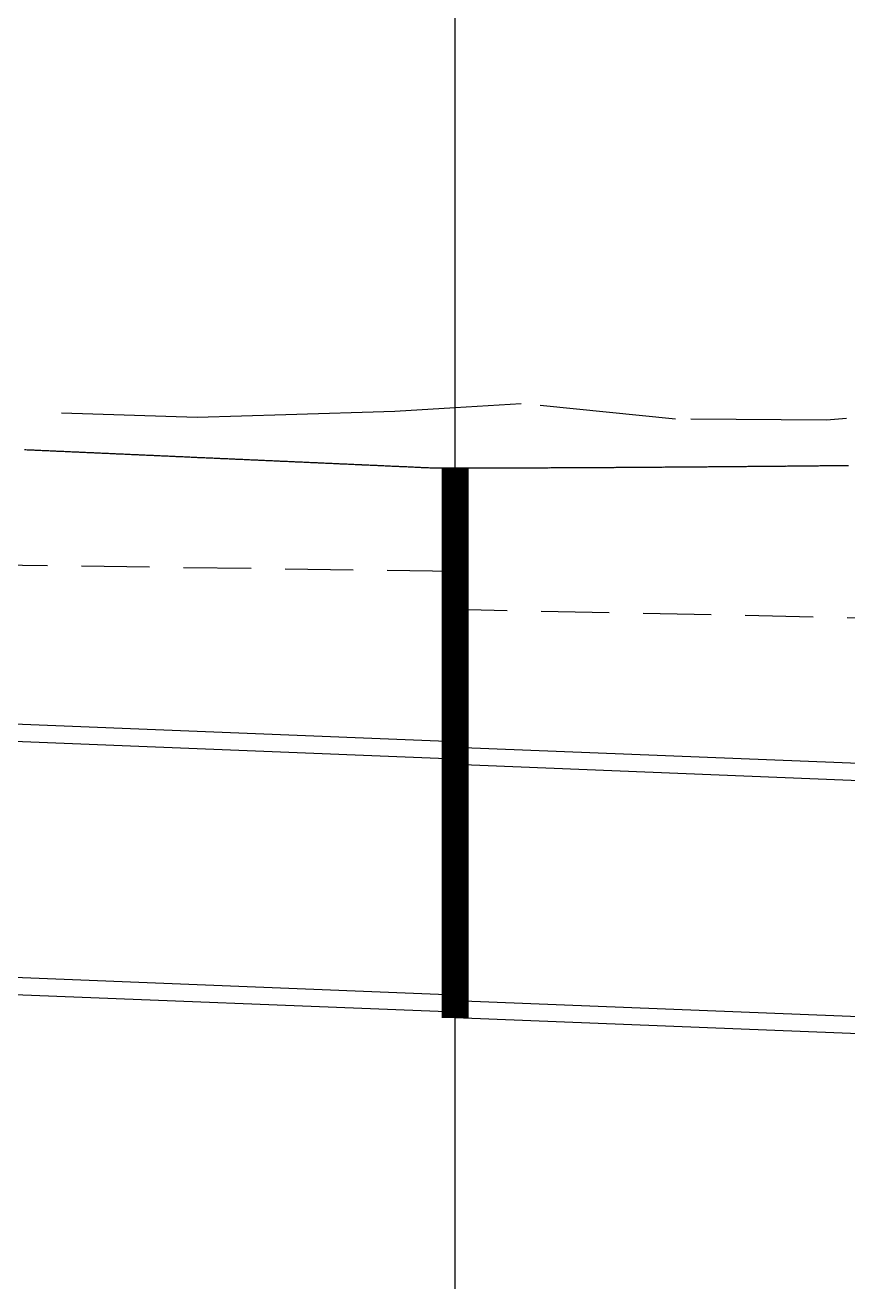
# Model space of a CAD drawing. Header units: metres. Extents: x 27 to 1668, y 87 to 577.
# Drawn here: x 516.38 to 546.64, y 323.75 to 370 of the extents above; entities that cross this region are included whole.
import ezdxf

# ---------------------------------------------------------------- set-up
doc = ezdxf.new("R2010")
doc.units = ezdxf.units.M
doc.linetypes.add('DASHED', pattern=[7.5, 5, -2.5])
doc.linetypes.add('HIDDEN', pattern=[3.75, 2.5, -1.25])
for name, color, linetype in [('c_Profile_design', 2, 'Continuous'), ('c_profile_existing', 251, 'DASHED'), ('c_swd_hgl', 150, 'HIDDEN'), ('C_SWD_PIPE_CL', 5, 'Continuous'), ('c_swd_pit', 5, 'Continuous'), ('C_TEXT_TABLE', 1, 'Continuous'), ('XREF', 7, 'Continuous')]:
    doc.layers.add(name, color=color, linetype=linetype)

# ---------------------------------------------------------------- blocks, each defined once
blk = doc.blocks.new('XD_SWD LS')
at = {"layer": 'c_Profile_design'}
for p, q in [((516.402, 354.366), (516.357, 354.368)), ((516.406, 354.366), (516.402, 354.366)), ((516.452, 354.364), (516.406, 354.366)), ((516.456, 354.364), (516.452, 354.364)), ((516.502, 354.362), (516.456, 354.364)), ((516.506, 354.361), (516.502, 354.362)), ((516.551, 354.359), (516.506, 354.361)), ((516.556, 354.359), (516.551, 354.359)), ((516.601, 354.357), (516.556, 354.359)), ((516.606, 354.357), (516.601, 354.357)), ((516.651, 354.355), (516.606, 354.357)), ((516.656, 354.355), (516.651, 354.355)), ((516.701, 354.353), (516.656, 354.355)), ((516.706, 354.353), (516.701, 354.353)), ((516.751, 354.35), (516.706, 354.353)), ((516.755, 354.35), (516.751, 354.35)), ((516.801, 354.348), (516.755, 354.35)), ((516.805, 354.348), (516.801, 354.348)), ((516.851, 354.346), (516.805, 354.348)), ((516.855, 354.346), (516.851, 354.346)), ((516.901, 354.344), (516.855, 354.346)), ((516.905, 354.344), (516.901, 354.344)), ((516.95, 354.341), (516.905, 354.344)), ((516.955, 354.341), (516.95, 354.341)), ((517, 354.339), (516.955, 354.341)), ((517.005, 354.339), (517, 354.339)), ((517.05, 354.337), (517.005, 354.339)), ((517.055, 354.337), (517.05, 354.337)), ((517.1, 354.335), (517.055, 354.337)), ((517.105, 354.335), (517.1, 354.335)), ((517.15, 354.332), (517.105, 354.335)), ((517.154, 354.332), (517.15, 354.332)), ((517.2, 354.33), (517.154, 354.332)), ((517.204, 354.33), (517.2, 354.33)), ((517.25, 354.328), (517.204, 354.33)), ((517.254, 354.328), (517.25, 354.328)), ((517.299, 354.326), (517.254, 354.328)), ((517.304, 354.326), (517.299, 354.326)), ((517.349, 354.324), (517.304, 354.326)), ((517.354, 354.324), (517.349, 354.324)), ((517.399, 354.321), (517.354, 354.324)), ((517.404, 354.321), (517.399, 354.321)), ((517.449, 354.319), (517.404, 354.321)), ((517.454, 354.319), (517.449, 354.319)), ((517.499, 354.317), (517.454, 354.319)), ((517.503, 354.317), (517.499, 354.317)), ((517.549, 354.315), (517.503, 354.317)), ((517.553, 354.315), (517.549, 354.315)), ((517.599, 354.312), (517.553, 354.315)), ((517.603, 354.312), (517.599, 354.312)), ((517.649, 354.31), (517.603, 354.312)), ((517.653, 354.31), (517.649, 354.31)), ((517.698, 354.308), (517.653, 354.31)), ((517.703, 354.308), (517.698, 354.308)), ((517.748, 354.306), (517.703, 354.308)), ((517.753, 354.306), (517.748, 354.306)), ((517.798, 354.303), (517.753, 354.306)), ((517.803, 354.303), (517.798, 354.303)), ((517.848, 354.301), (517.803, 354.303)), ((517.853, 354.301), (517.848, 354.301)), ((517.898, 354.299), (517.853, 354.301)), ((517.902, 354.299), (517.898, 354.299)), ((517.948, 354.297), (517.902, 354.299)), ((517.952, 354.297), (517.948, 354.297)), ((517.998, 354.295), (517.952, 354.297)), ((518.002, 354.294), (517.998, 354.295)), ((518.047, 354.292), (518.002, 354.294)), ((518.052, 354.292), (518.047, 354.292)), ((518.097, 354.29), (518.052, 354.292)), ((518.102, 354.29), (518.097, 354.29)), ((518.147, 354.288), (518.102, 354.29)), ((518.152, 354.288), (518.147, 354.288)), ((518.197, 354.286), (518.152, 354.288)), ((518.202, 354.286), (518.197, 354.286)), ((518.247, 354.283), (518.202, 354.286)), ((518.251, 354.283), (518.247, 354.283)), ((518.297, 354.281), (518.251, 354.283)), ((518.301, 354.281), (518.297, 354.281)), ((518.347, 354.279), (518.301, 354.281)), ((518.351, 354.279), (518.347, 354.279)), ((518.396, 354.277), (518.351, 354.279)), ((518.401, 354.277), (518.396, 354.277)), ((518.446, 354.274), (518.401, 354.277)), ((518.451, 354.274), (518.446, 354.274)), ((518.496, 354.272), (518.451, 354.274)), ((518.501, 354.272), (518.496, 354.272)), ((518.546, 354.27), (518.501, 354.272)), ((518.551, 354.27), (518.546, 354.27)), ((518.596, 354.268), (518.551, 354.27)), ((518.601, 354.268), (518.596, 354.268)), ((518.646, 354.266), (518.601, 354.268)), ((518.65, 354.265), (518.646, 354.266)), ((518.696, 354.263), (518.65, 354.265)), ((518.7, 354.263), (518.696, 354.263)), ((518.746, 354.261), (518.7, 354.263)), ((518.75, 354.261), (518.746, 354.261)), ((518.795, 354.259), (518.75, 354.261)), ((518.8, 354.259), (518.795, 354.259)), ((518.845, 354.257), (518.8, 354.259)), ((518.85, 354.257), (518.845, 354.257)), ((518.895, 354.254), (518.85, 354.257)), ((518.9, 354.254), (518.895, 354.254)), ((518.945, 354.252), (518.9, 354.254)), ((518.95, 354.252), (518.945, 354.252)), ((518.995, 354.25), (518.95, 354.252)), ((518.999, 354.25), (518.995, 354.25)), ((519.045, 354.248), (518.999, 354.25)), ((519.049, 354.248), (519.045, 354.248)), ((519.095, 354.245), (519.049, 354.248)), ((519.099, 354.245), (519.095, 354.245)), ((519.144, 354.243), (519.099, 354.245)), ((519.149, 354.243), (519.144, 354.243)), ((519.194, 354.241), (519.149, 354.243)), ((519.199, 354.241), (519.194, 354.241)), ((519.244, 354.239), (519.199, 354.241)), ((519.249, 354.239), (519.244, 354.239)), ((519.294, 354.236), (519.249, 354.239)), ((519.299, 354.236), (519.294, 354.236)), ((519.344, 354.234), (519.299, 354.236)), ((519.348, 354.234), (519.344, 354.234)), ((519.394, 354.232), (519.348, 354.234)), ((519.398, 354.232), (519.394, 354.232)), ((519.444, 354.23), (519.398, 354.232)), ((519.448, 354.23), (519.444, 354.23)), ((519.494, 354.228), (519.448, 354.23)), ((519.498, 354.228), (519.494, 354.228)), ((519.543, 354.225), (519.498, 354.228)), ((519.548, 354.225), (519.543, 354.225)), ((519.593, 354.223), (519.548, 354.225)), ((519.598, 354.223), (519.593, 354.223)), ((519.643, 354.221), (519.598, 354.223)), ((519.648, 354.221), (519.643, 354.221)), ((519.693, 354.219), (519.648, 354.221)), ((519.698, 354.219), (519.693, 354.219)), ((519.743, 354.216), (519.698, 354.219)), ((519.747, 354.216), (519.743, 354.216)), ((519.793, 354.214), (519.747, 354.216)), ((519.797, 354.214), (519.793, 354.214)), ((519.843, 354.212), (519.797, 354.214)), ((519.847, 354.212), (519.843, 354.212)), ((519.892, 354.21), (519.847, 354.212)), ((519.897, 354.21), (519.892, 354.21)), ((519.942, 354.207), (519.897, 354.21)), ((519.947, 354.207), (519.942, 354.207)), ((519.992, 354.205), (519.947, 354.207)), ((519.997, 354.205), (519.992, 354.205)), ((520.042, 354.203), (519.997, 354.205)), ((520.047, 354.203), (520.042, 354.203)), ((520.092, 354.201), (520.047, 354.203)), ((520.096, 354.201), (520.092, 354.201)), ((520.142, 354.199), (520.096, 354.201)), ((520.146, 354.198), (520.142, 354.199)), ((520.192, 354.196), (520.146, 354.198)), ((520.196, 354.196), (520.192, 354.196)), ((520.241, 354.194), (520.196, 354.196)), ((520.246, 354.194), (520.241, 354.194)), ((520.291, 354.192), (520.246, 354.194)), ((520.296, 354.192), (520.291, 354.192)), ((520.341, 354.19), (520.296, 354.192)), ((520.346, 354.19), (520.341, 354.19)), ((520.391, 354.187), (520.346, 354.19)), ((520.396, 354.187), (520.391, 354.187)), ((520.441, 354.185), (520.396, 354.187)), ((520.446, 354.185), (520.441, 354.185)), ((520.491, 354.183), (520.446, 354.185)), ((520.495, 354.183), (520.491, 354.183)), ((520.541, 354.181), (520.495, 354.183)), ((520.545, 354.181), (520.541, 354.181)), ((520.591, 354.178), (520.545, 354.181)), ((520.595, 354.178), (520.591, 354.178)), ((520.64, 354.176), (520.595, 354.178)), ((520.645, 354.176), (520.64, 354.176)), ((520.69, 354.174), (520.645, 354.176)), ((520.695, 354.174), (520.69, 354.174)), ((520.74, 354.172), (520.695, 354.174)), ((520.745, 354.172), (520.74, 354.172)), ((520.79, 354.17), (520.745, 354.172)), ((520.795, 354.169), (520.79, 354.17)), ((520.84, 354.167), (520.795, 354.169)), ((520.844, 354.167), (520.84, 354.167)), ((520.89, 354.165), (520.844, 354.167)), ((520.894, 354.165), (520.89, 354.165)), ((520.94, 354.163), (520.894, 354.165)), ((520.944, 354.163), (520.94, 354.163)), ((520.989, 354.161), (520.944, 354.163)), ((520.994, 354.161), (520.989, 354.161)), ((521.039, 354.158), (520.994, 354.161)), ((521.044, 354.158), (521.039, 354.158)), ((521.089, 354.156), (521.044, 354.158)), ((521.094, 354.156), (521.089, 354.156)), ((521.139, 354.154), (521.094, 354.156)), ((521.144, 354.154), (521.139, 354.154)), ((521.189, 354.152), (521.144, 354.154)), ((521.193, 354.152), (521.189, 354.152)), ((521.239, 354.149), (521.193, 354.152)), ((521.243, 354.149), (521.239, 354.149)), ((521.289, 354.147), (521.243, 354.149)), ((521.293, 354.147), (521.289, 354.147)), ((521.339, 354.145), (521.293, 354.147)), ((521.343, 354.145), (521.339, 354.145)), ((521.388, 354.143), (521.343, 354.145)), ((521.393, 354.143), (521.388, 354.143)), ((521.438, 354.141), (521.393, 354.143)), ((521.443, 354.14), (521.438, 354.141)), ((521.488, 354.138), (521.443, 354.14)), ((521.493, 354.138), (521.488, 354.138)), ((521.538, 354.136), (521.493, 354.138)), ((521.543, 354.136), (521.538, 354.136)), ((521.588, 354.134), (521.543, 354.136)), ((521.592, 354.134), (521.588, 354.134)), ((521.638, 354.132), (521.592, 354.134)), ((521.642, 354.132), (521.638, 354.132)), ((521.688, 354.129), (521.642, 354.132)), ((521.692, 354.129), (521.688, 354.129)), ((521.737, 354.127), (521.692, 354.129)), ((521.742, 354.127), (521.737, 354.127)), ((521.787, 354.125), (521.742, 354.127)), ((521.792, 354.125), (521.787, 354.125)), ((521.837, 354.123), (521.792, 354.125)), ((521.842, 354.123), (521.837, 354.123)), ((521.887, 354.12), (521.842, 354.123)), ((521.892, 354.12), (521.887, 354.12)), ((521.937, 354.118), (521.892, 354.12)), ((521.941, 354.118), (521.937, 354.118)), ((521.987, 354.116), (521.941, 354.118)), ((521.991, 354.116), (521.987, 354.116)), ((522.037, 354.114), (521.991, 354.116)), ((522.041, 354.114), (522.037, 354.114)), ((522.087, 354.111), (522.041, 354.114)), ((522.091, 354.111), (522.087, 354.111)), ((522.136, 354.109), (522.091, 354.111)), ((522.141, 354.109), (522.136, 354.109)), ((522.186, 354.107), (522.141, 354.109)), ((522.191, 354.107), (522.186, 354.107)), ((522.236, 354.105), (522.191, 354.107)), ((522.241, 354.105), (522.236, 354.105)), ((522.286, 354.103), (522.241, 354.105)), ((522.291, 354.103), (522.286, 354.103)), ((522.336, 354.1), (522.291, 354.103)), ((522.34, 354.1), (522.336, 354.1)), ((522.386, 354.098), (522.34, 354.1)), ((522.39, 354.098), (522.386, 354.098)), ((522.436, 354.096), (522.39, 354.098)), ((522.44, 354.096), (522.436, 354.096)), ((522.485, 354.094), (522.44, 354.096)), ((522.49, 354.094), (522.485, 354.094)), ((522.535, 354.091), (522.49, 354.094)), ((522.54, 354.091), (522.535, 354.091)), ((522.585, 354.089), (522.54, 354.091)), ((522.59, 354.089), (522.585, 354.089)), ((522.635, 354.087), (522.59, 354.089)), ((522.64, 354.087), (522.635, 354.087)), ((522.685, 354.085), (522.64, 354.087)), ((522.689, 354.085), (522.685, 354.085)), ((522.735, 354.082), (522.689, 354.085)), ((522.739, 354.082), (522.735, 354.082)), ((522.785, 354.08), (522.739, 354.082)), ((522.789, 354.08), (522.785, 354.08)), ((522.834, 354.078), (522.789, 354.08)), ((522.839, 354.078), (522.834, 354.078)), ((522.884, 354.076), (522.839, 354.078)), ((522.889, 354.076), (522.884, 354.076)), ((522.934, 354.074), (522.889, 354.076)), ((522.939, 354.074), (522.934, 354.074)), ((522.984, 354.071), (522.939, 354.074)), ((522.989, 354.071), (522.984, 354.071)), ((523.034, 354.069), (522.989, 354.071)), ((523.039, 354.069), (523.034, 354.069)), ((523.084, 354.067), (523.039, 354.069)), ((523.088, 354.067), (523.084, 354.067)), ((523.134, 354.065), (523.088, 354.067)), ((523.138, 354.065), (523.134, 354.065)), ((523.184, 354.062), (523.138, 354.065)), ((523.188, 354.062), (523.184, 354.062)), ((523.233, 354.06), (523.188, 354.062)), ((523.238, 354.06), (523.233, 354.06)), ((523.283, 354.058), (523.238, 354.06)), ((523.288, 354.058), (523.283, 354.058)), ((523.333, 354.056), (523.288, 354.058)), ((523.338, 354.056), (523.333, 354.056)), ((523.383, 354.053), (523.338, 354.056)), ((523.388, 354.053), (523.383, 354.053)), ((523.433, 354.051), (523.388, 354.053)), ((523.437, 354.051), (523.433, 354.051)), ((523.483, 354.049), (523.437, 354.051)), ((523.487, 354.049), (523.483, 354.049)), ((523.533, 354.047), (523.487, 354.049)), ((523.537, 354.047), (523.533, 354.047)), ((523.582, 354.045), (523.537, 354.047)), ((523.587, 354.044), (523.582, 354.045)), ((523.632, 354.042), (523.587, 354.044)), ((523.637, 354.042), (523.632, 354.042)), ((523.682, 354.04), (523.637, 354.042)), ((523.687, 354.04), (523.682, 354.04)), ((523.732, 354.038), (523.687, 354.04)), ((523.737, 354.038), (523.732, 354.038)), ((523.782, 354.036), (523.737, 354.038)), ((523.786, 354.036), (523.782, 354.036)), ((523.832, 354.033), (523.786, 354.036)), ((523.836, 354.033), (523.832, 354.033)), ((523.882, 354.031), (523.836, 354.033)), ((523.886, 354.031), (523.882, 354.031)), ((523.932, 354.029), (523.886, 354.031)), ((523.936, 354.029), (523.932, 354.029)), ((523.981, 354.027), (523.936, 354.029)), ((523.986, 354.027), (523.981, 354.027)), ((524.031, 354.024), (523.986, 354.027)), ((524.036, 354.024), (524.031, 354.024)), ((524.081, 354.022), (524.036, 354.024)), ((524.086, 354.022), (524.081, 354.022)), ((524.131, 354.02), (524.086, 354.022)), ((524.136, 354.02), (524.131, 354.02)), ((524.181, 354.018), (524.136, 354.02)), ((524.185, 354.018), (524.181, 354.018)), ((524.231, 354.016), (524.185, 354.018)), ((524.235, 354.015), (524.231, 354.016)), ((524.281, 354.013), (524.235, 354.015)), ((524.285, 354.013), (524.281, 354.013)), ((524.33, 354.011), (524.285, 354.013)), ((524.335, 354.011), (524.33, 354.011)), ((524.38, 354.009), (524.335, 354.011)), ((524.385, 354.009), (524.38, 354.009)), ((524.43, 354.007), (524.385, 354.009)), ((524.435, 354.007), (524.43, 354.007)), ((524.48, 354.004), (524.435, 354.007)), ((524.485, 354.004), (524.48, 354.004)), ((524.53, 354.002), (524.485, 354.004)), ((524.534, 354.002), (524.53, 354.002)), ((524.58, 354), (524.534, 354.002)), ((524.584, 354), (524.58, 354)), ((524.63, 353.998), (524.584, 354)), ((524.634, 353.998), (524.63, 353.998)), ((524.679, 353.995), (524.634, 353.998)), ((524.684, 353.995), (524.679, 353.995)), ((524.729, 353.993), (524.684, 353.995)), ((524.734, 353.993), (524.729, 353.993)), ((524.779, 353.991), (524.734, 353.993)), ((524.784, 353.991), (524.779, 353.991)), ((524.829, 353.989), (524.784, 353.991)), ((524.834, 353.989), (524.829, 353.989)), ((524.879, 353.987), (524.834, 353.989)), ((524.884, 353.986), (524.879, 353.987)), ((524.929, 353.984), (524.884, 353.986)), ((524.933, 353.984), (524.929, 353.984)), ((524.979, 353.982), (524.933, 353.984)), ((524.983, 353.982), (524.979, 353.982)), ((525.029, 353.98), (524.983, 353.982)), ((525.033, 353.98), (525.029, 353.98)), ((525.078, 353.978), (525.033, 353.98)), ((525.083, 353.978), (525.078, 353.978)), ((525.128, 353.975), (525.083, 353.978)), ((525.133, 353.975), (525.128, 353.975)), ((525.178, 353.973), (525.133, 353.975)), ((525.183, 353.973), (525.178, 353.973)), ((525.228, 353.971), (525.183, 353.973)), ((525.233, 353.971), (525.228, 353.971)), ((525.278, 353.969), (525.233, 353.971)), ((525.282, 353.969), (525.278, 353.969)), ((525.328, 353.966), (525.282, 353.969)), ((525.332, 353.966), (525.328, 353.966)), ((525.378, 353.964), (525.332, 353.966)), ((525.382, 353.964), (525.378, 353.964)), ((525.427, 353.962), (525.382, 353.964)), ((525.432, 353.962), (525.427, 353.962)), ((525.477, 353.96), (525.432, 353.962)), ((525.482, 353.96), (525.477, 353.96)), ((525.527, 353.958), (525.482, 353.96)), ((525.532, 353.957), (525.527, 353.958)), ((525.577, 353.955), (525.532, 353.957)), ((525.582, 353.955), (525.577, 353.955)), ((525.627, 353.953), (525.582, 353.955)), ((525.632, 353.953), (525.627, 353.953)), ((525.677, 353.951), (525.632, 353.953)), ((525.681, 353.951), (525.677, 353.951)), ((525.727, 353.949), (525.681, 353.951)), ((525.731, 353.949), (525.727, 353.949)), ((525.777, 353.946), (525.731, 353.949)), ((525.781, 353.946), (525.777, 353.946)), ((525.826, 353.944), (525.781, 353.946)), ((525.831, 353.944), (525.826, 353.944)), ((525.876, 353.942), (525.831, 353.944)), ((525.881, 353.942), (525.876, 353.942)), ((525.926, 353.94), (525.881, 353.942)), ((525.931, 353.94), (525.926, 353.94)), ((525.976, 353.937), (525.931, 353.94)), ((525.981, 353.937), (525.976, 353.937)), ((526.026, 353.935), (525.981, 353.937)), ((526.03, 353.935), (526.026, 353.935)), ((526.076, 353.933), (526.03, 353.935)), ((526.08, 353.933), (526.076, 353.933)), ((526.126, 353.931), (526.08, 353.933)), ((526.13, 353.931), (526.126, 353.931)), ((526.175, 353.929), (526.13, 353.931)), ((526.18, 353.928), (526.175, 353.929)), ((526.225, 353.926), (526.18, 353.928)), ((526.23, 353.926), (526.225, 353.926)), ((526.275, 353.924), (526.23, 353.926)), ((526.28, 353.924), (526.275, 353.924)), ((526.325, 353.922), (526.28, 353.924)), ((526.33, 353.922), (526.325, 353.922)), ((526.375, 353.92), (526.33, 353.922)), ((526.379, 353.92), (526.375, 353.92)), ((526.425, 353.917), (526.379, 353.92)), ((526.429, 353.917), (526.425, 353.917)), ((526.475, 353.915), (526.429, 353.917)), ((526.479, 353.915), (526.475, 353.915)), ((526.524, 353.913), (526.479, 353.915)), ((526.529, 353.913), (526.524, 353.913)), ((526.574, 353.911), (526.529, 353.913)), ((526.579, 353.911), (526.574, 353.911)), ((526.624, 353.908), (526.579, 353.911)), ((526.629, 353.908), (526.624, 353.908)), ((526.674, 353.906), (526.629, 353.908)), ((526.679, 353.906), (526.674, 353.906)), ((526.724, 353.904), (526.679, 353.906)), ((526.729, 353.904), (526.724, 353.904)), ((526.774, 353.902), (526.729, 353.904)), ((526.778, 353.902), (526.774, 353.902)), ((526.824, 353.9), (526.778, 353.902)), ((526.828, 353.899), (526.824, 353.9)), ((526.874, 353.897), (526.828, 353.899)), ((526.878, 353.897), (526.874, 353.897)), ((526.923, 353.895), (526.878, 353.897)), ((526.928, 353.895), (526.923, 353.895)), ((526.973, 353.893), (526.928, 353.895)), ((526.978, 353.893), (526.973, 353.893)), ((527.023, 353.891), (526.978, 353.893)), ((527.028, 353.891), (527.023, 353.891)), ((527.073, 353.888), (527.028, 353.891)), ((527.078, 353.888), (527.073, 353.888)), ((527.123, 353.886), (527.078, 353.888)), ((527.127, 353.886), (527.123, 353.886)), ((527.173, 353.884), (527.127, 353.886)), ((527.177, 353.884), (527.173, 353.884)), ((527.223, 353.882), (527.177, 353.884)), ((527.227, 353.882), (527.223, 353.882)), ((527.272, 353.879), (527.227, 353.882)), ((527.277, 353.879), (527.272, 353.879)), ((527.322, 353.877), (527.277, 353.879)), ((527.327, 353.877), (527.322, 353.877)), ((527.372, 353.875), (527.327, 353.877)), ((527.377, 353.875), (527.372, 353.875)), ((527.422, 353.873), (527.377, 353.875)), ((527.427, 353.873), (527.422, 353.873)), ((527.472, 353.871), (527.427, 353.873)), ((527.477, 353.87), (527.472, 353.871)), ((527.522, 353.868), (527.477, 353.87)), ((527.526, 353.868), (527.522, 353.868)), ((527.572, 353.866), (527.526, 353.868)), ((527.576, 353.866), (527.572, 353.866)), ((527.622, 353.864), (527.576, 353.866)), ((527.626, 353.864), (527.622, 353.864)), ((527.671, 353.862), (527.626, 353.864)), ((527.676, 353.862), (527.671, 353.862)), ((527.721, 353.859), (527.676, 353.862)), ((527.726, 353.859), (527.721, 353.859)), ((527.771, 353.857), (527.726, 353.859)), ((527.776, 353.857), (527.771, 353.857)), ((527.821, 353.855), (527.776, 353.857)), ((527.826, 353.855), (527.821, 353.855)), ((527.871, 353.853), (527.826, 353.855)), ((527.875, 353.853), (527.871, 353.853)), ((527.921, 353.85), (527.875, 353.853)), ((527.925, 353.85), (527.921, 353.85)), ((527.971, 353.848), (527.925, 353.85)), ((527.975, 353.848), (527.971, 353.848)), ((528.02, 353.846), (527.975, 353.848)), ((528.025, 353.846), (528.02, 353.846)), ((528.07, 353.844), (528.025, 353.846)), ((528.075, 353.844), (528.07, 353.844)), ((528.12, 353.842), (528.075, 353.844)), ((528.125, 353.841), (528.12, 353.842)), ((528.17, 353.839), (528.125, 353.841)), ((528.175, 353.839), (528.17, 353.839)), ((528.22, 353.837), (528.175, 353.839)), ((528.224, 353.837), (528.22, 353.837)), ((528.27, 353.835), (528.224, 353.837)), ((528.274, 353.835), (528.27, 353.835)), ((528.32, 353.833), (528.274, 353.835)), ((528.324, 353.833), (528.32, 353.833)), ((528.37, 353.83), (528.324, 353.833)), ((528.374, 353.83), (528.37, 353.83)), ((528.419, 353.828), (528.374, 353.83)), ((528.424, 353.828), (528.419, 353.828)), ((528.469, 353.826), (528.424, 353.828)), ((528.474, 353.826), (528.469, 353.826)), ((528.519, 353.824), (528.474, 353.826)), ((528.524, 353.824), (528.519, 353.824)), ((528.569, 353.821), (528.524, 353.824)), ((528.574, 353.821), (528.569, 353.821)), ((528.619, 353.819), (528.574, 353.821)), ((528.623, 353.819), (528.619, 353.819)), ((528.669, 353.817), (528.623, 353.819)), ((528.673, 353.817), (528.669, 353.817)), ((528.719, 353.815), (528.673, 353.817)), ((528.723, 353.815), (528.719, 353.815)), ((528.768, 353.813), (528.723, 353.815)), ((528.773, 353.812), (528.768, 353.813)), ((528.818, 353.81), (528.773, 353.812)), ((528.823, 353.81), (528.818, 353.81)), ((528.868, 353.808), (528.823, 353.81)), ((528.873, 353.808), (528.868, 353.808)), ((528.918, 353.806), (528.873, 353.808)), ((528.923, 353.806), (528.918, 353.806)), ((528.968, 353.804), (528.923, 353.806)), ((528.972, 353.804), (528.968, 353.804)), ((529.018, 353.801), (528.972, 353.804)), ((529.022, 353.801), (529.018, 353.801)), ((529.068, 353.799), (529.022, 353.801)), ((529.072, 353.799), (529.068, 353.799)), ((529.117, 353.797), (529.072, 353.799)), ((529.122, 353.797), (529.117, 353.797)), ((529.167, 353.795), (529.122, 353.797)), ((529.172, 353.795), (529.167, 353.795)), ((529.217, 353.792), (529.172, 353.795)), ((529.222, 353.792), (529.217, 353.792)), ((529.267, 353.79), (529.222, 353.792)), ((529.272, 353.79), (529.267, 353.79)), ((529.317, 353.788), (529.272, 353.79)), ((529.322, 353.788), (529.317, 353.788)), ((529.367, 353.786), (529.322, 353.788)), ((529.371, 353.786), (529.367, 353.786)), ((529.417, 353.784), (529.371, 353.786)), ((529.421, 353.784), (529.417, 353.784)), ((529.467, 353.781), (529.421, 353.784)), ((529.471, 353.781), (529.467, 353.781)), ((529.516, 353.779), (529.471, 353.781)), ((529.521, 353.779), (529.516, 353.779)), ((529.566, 353.777), (529.521, 353.779)), ((529.571, 353.777), (529.566, 353.777)), ((529.616, 353.775), (529.571, 353.777)), ((529.621, 353.775), (529.616, 353.775)), ((529.666, 353.772), (529.621, 353.775)), ((529.671, 353.772), (529.666, 353.772)), ((529.716, 353.77), (529.671, 353.772)), ((529.72, 353.77), (529.716, 353.77)), ((529.766, 353.768), (529.72, 353.77)), ((529.77, 353.768), (529.766, 353.768)), ((529.816, 353.766), (529.77, 353.768)), ((529.82, 353.766), (529.816, 353.766)), ((529.865, 353.763), (529.82, 353.766)), ((529.87, 353.763), (529.865, 353.763)), ((529.915, 353.761), (529.87, 353.763)), ((529.92, 353.761), (529.915, 353.761)), ((529.965, 353.759), (529.92, 353.761)), ((529.97, 353.759), (529.965, 353.759)), ((530.015, 353.757), (529.97, 353.759)), ((530.02, 353.757), (530.015, 353.757)), ((530.065, 353.755), (530.02, 353.757)), ((530.07, 353.755), (530.065, 353.755)), ((530.115, 353.752), (530.07, 353.755)), ((530.119, 353.752), (530.115, 353.752)), ((530.165, 353.75), (530.119, 353.752)), ((530.169, 353.75), (530.165, 353.75)), ((530.215, 353.748), (530.169, 353.75)), ((530.219, 353.748), (530.215, 353.748)), ((530.264, 353.746), (530.219, 353.748)), ((530.269, 353.746), (530.264, 353.746)), ((530.314, 353.743), (530.269, 353.746)), ((530.319, 353.743), (530.314, 353.743)), ((530.364, 353.741), (530.319, 353.743)), ((530.369, 353.741), (530.364, 353.741)), ((530.414, 353.739), (530.369, 353.741)), ((530.419, 353.739), (530.414, 353.739)), ((530.464, 353.737), (530.419, 353.739)), ((530.468, 353.737), (530.464, 353.737)), ((530.514, 353.734), (530.468, 353.737)), ((530.518, 353.734), (530.514, 353.734)), ((530.564, 353.732), (530.518, 353.734)), ((530.568, 353.732), (530.564, 353.732)), ((530.613, 353.73), (530.568, 353.732)), ((530.618, 353.73), (530.613, 353.73)), ((530.663, 353.728), (530.618, 353.73)), ((530.668, 353.728), (530.663, 353.728)), ((530.713, 353.726), (530.668, 353.728)), ((530.718, 353.726), (530.713, 353.726)), ((530.763, 353.723), (530.718, 353.726)), ((530.768, 353.723), (530.763, 353.723)), ((530.813, 353.721), (530.768, 353.723)), ((530.817, 353.721), (530.813, 353.721)), ((530.863, 353.719), (530.817, 353.721)), ((530.867, 353.719), (530.863, 353.719)), ((530.913, 353.717), (530.867, 353.719)), ((530.917, 353.717), (530.913, 353.717)), ((530.962, 353.714), (530.917, 353.717)), ((530.967, 353.714), (530.962, 353.714)), ((531.012, 353.712), (530.967, 353.714)), ((531.017, 353.712), (531.012, 353.712)), ((531.062, 353.71), (531.017, 353.712)), ((531.067, 353.71), (531.062, 353.71)), ((531.112, 353.708), (531.067, 353.71)), ((531.117, 353.708), (531.112, 353.708)), ((531.162, 353.706), (531.117, 353.708)), ((531.167, 353.705), (531.162, 353.706)), ((531.212, 353.703), (531.167, 353.705)), ((531.216, 353.703), (531.212, 353.703)), ((531.262, 353.701), (531.216, 353.703)), ((531.266, 353.701), (531.262, 353.701)), ((531.312, 353.699), (531.266, 353.701)), ((531.316, 353.699), (531.312, 353.699)), ((531.361, 353.697), (531.316, 353.699)), ((531.366, 353.697), (531.361, 353.697)), ((531.411, 353.694), (531.366, 353.697)), ((531.416, 353.694), (531.411, 353.694)), ((531.461, 353.692), (531.416, 353.694)), ((531.466, 353.692), (531.461, 353.692)), ((531.511, 353.692), (531.466, 353.692)), ((531.516, 353.692), (531.511, 353.692)), ((531.561, 353.692), (531.516, 353.692)), ((531.566, 353.692), (531.561, 353.692)), ((531.611, 353.692), (531.566, 353.692)), ((531.616, 353.692), (531.611, 353.692)), ((531.661, 353.692), (531.616, 353.692)), ((531.666, 353.692), (531.661, 353.692)), ((531.711, 353.692), (531.666, 353.692)), ((531.716, 353.692), (531.711, 353.692)), ((531.761, 353.692), (531.716, 353.692)), ((531.766, 353.692), (531.761, 353.692)), ((531.811, 353.692), (531.766, 353.692)), ((531.816, 353.692), (531.811, 353.692)), ((531.861, 353.692), (531.816, 353.692)), ((531.866, 353.692), (531.861, 353.692)), ((531.911, 353.692), (531.866, 353.692)), ((531.916, 353.692), (531.911, 353.692)), ((531.961, 353.692), (531.916, 353.692)), ((531.966, 353.692), (531.961, 353.692)), ((532.011, 353.692), (531.966, 353.692)), ((532.016, 353.692), (532.011, 353.692)), ((532.061, 353.692), (532.016, 353.692)), ((532.066, 353.692), (532.061, 353.692)), ((532.111, 353.692), (532.066, 353.692)), ((532.116, 353.692), (532.111, 353.692)), ((532.161, 353.692), (532.116, 353.692)), ((532.166, 353.692), (532.161, 353.692)), ((532.197, 353.692), (532.166, 353.692)), ((532.211, 353.692), (532.197, 353.692)), ((532.216, 353.692), (532.211, 353.692)), ((532.261, 353.692), (532.216, 353.692)), ((532.266, 353.692), (532.261, 353.692)), ((532.311, 353.692), (532.266, 353.692)), ((532.316, 353.692), (532.311, 353.692)), ((532.361, 353.692), (532.316, 353.692)), ((532.366, 353.692), (532.361, 353.692)), ((532.411, 353.692), (532.366, 353.692)), ((532.416, 353.692), (532.411, 353.692)), ((532.461, 353.691), (532.416, 353.692)), ((532.466, 353.691), (532.461, 353.691)), ((532.511, 353.691), (532.466, 353.691)), ((532.516, 353.691), (532.511, 353.691)), ((532.561, 353.691), (532.516, 353.691)), ((532.566, 353.691), (532.561, 353.691)), ((532.611, 353.691), (532.566, 353.691)), ((532.616, 353.691), (532.611, 353.691)), ((532.661, 353.691), (532.616, 353.691)), ((532.666, 353.691), (532.661, 353.691)), ((532.711, 353.691), (532.666, 353.691)), ((532.716, 353.691), (532.711, 353.691)), ((532.761, 353.691), (532.716, 353.691)), ((532.766, 353.691), (532.761, 353.691)), ((532.811, 353.691), (532.766, 353.691)), ((532.816, 353.691), (532.811, 353.691)), ((532.861, 353.69), (532.816, 353.691)), ((532.866, 353.69), (532.861, 353.69)), ((532.911, 353.69), (532.866, 353.69)), ((532.916, 353.69), (532.911, 353.69)), ((532.961, 353.69), (532.916, 353.69)), ((532.966, 353.69), (532.961, 353.69)), ((533.011, 353.691), (532.966, 353.69)), ((533.016, 353.69), (533.011, 353.691)), ((533.061, 353.691), (533.016, 353.69)), ((533.066, 353.69), (533.061, 353.691)), ((533.111, 353.691), (533.066, 353.69)), ((533.116, 353.691), (533.111, 353.691)), ((533.161, 353.691), (533.116, 353.691)), ((533.166, 353.691), (533.161, 353.691)), ((533.211, 353.691), (533.166, 353.691)), ((533.216, 353.691), (533.211, 353.691)), ((533.261, 353.691), (533.216, 353.691)), ((533.266, 353.691), (533.261, 353.691)), ((533.311, 353.692), (533.266, 353.691)), ((533.316, 353.691), (533.311, 353.692)), ((533.361, 353.692), (533.316, 353.691)), ((533.366, 353.692), (533.361, 353.692)), ((533.411, 353.692), (533.366, 353.692)), ((533.416, 353.692), (533.411, 353.692)), ((533.461, 353.692), (533.416, 353.692)), ((533.466, 353.692), (533.461, 353.692)), ((533.511, 353.692), (533.466, 353.692)), ((533.516, 353.692), (533.511, 353.692)), ((533.561, 353.693), (533.516, 353.692)), ((533.566, 353.692), (533.561, 353.693)), ((533.611, 353.693), (533.566, 353.692)), ((533.616, 353.692), (533.611, 353.693)), ((533.661, 353.693), (533.616, 353.692)), ((533.666, 353.693), (533.661, 353.693)), ((533.711, 353.693), (533.666, 353.693)), ((533.716, 353.693), (533.711, 353.693)), ((533.761, 353.693), (533.716, 353.693)), ((533.766, 353.693), (533.761, 353.693)), ((533.811, 353.694), (533.766, 353.693)), ((533.816, 353.693), (533.811, 353.694)), ((533.861, 353.694), (533.816, 353.693)), ((533.866, 353.693), (533.861, 353.694)), ((533.911, 353.694), (533.866, 353.693)), ((533.915, 353.694), (533.911, 353.694)), ((533.961, 353.694), (533.915, 353.694)), ((533.965, 353.694), (533.961, 353.694)), ((534.011, 353.694), (533.965, 353.694)), ((534.015, 353.694), (534.011, 353.694)), ((534.061, 353.694), (534.015, 353.694)), ((534.065, 353.694), (534.061, 353.694)), ((534.111, 353.695), (534.065, 353.694)), ((534.115, 353.694), (534.111, 353.695)), ((534.161, 353.695), (534.115, 353.694)), ((534.165, 353.695), (534.161, 353.695)), ((534.211, 353.695), (534.165, 353.695)), ((534.215, 353.695), (534.211, 353.695)), ((534.261, 353.695), (534.215, 353.695)), ((534.265, 353.695), (534.261, 353.695)), ((534.311, 353.696), (534.265, 353.695)), ((534.315, 353.695), (534.311, 353.696)), ((534.361, 353.696), (534.315, 353.695)), ((534.365, 353.695), (534.361, 353.696)), ((534.411, 353.696), (534.365, 353.695)), ((534.415, 353.696), (534.411, 353.696)), ((534.461, 353.696), (534.415, 353.696)), ((534.465, 353.696), (534.461, 353.696)), ((534.511, 353.696), (534.465, 353.696)), ((534.515, 353.696), (534.511, 353.696)), ((534.561, 353.697), (534.515, 353.696)), ((534.565, 353.696), (534.561, 353.697)), ((534.611, 353.697), (534.565, 353.696)), ((534.615, 353.697), (534.611, 353.697)), ((534.661, 353.697), (534.615, 353.697)), ((534.665, 353.697), (534.661, 353.697)), ((534.711, 353.697), (534.665, 353.697)), ((534.715, 353.697), (534.711, 353.697)), ((534.761, 353.697), (534.715, 353.697)), ((534.765, 353.697), (534.761, 353.697)), ((534.811, 353.698), (534.765, 353.697)), ((534.815, 353.697), (534.811, 353.698)), ((534.861, 353.698), (534.815, 353.697)), ((534.865, 353.698), (534.861, 353.698)), ((534.911, 353.698), (534.865, 353.698)), ((534.915, 353.698), (534.911, 353.698)), ((534.961, 353.698), (534.915, 353.698)), ((534.965, 353.698), (534.961, 353.698)), ((535.011, 353.699), (534.965, 353.698)), ((535.015, 353.698), (535.011, 353.699)), ((535.061, 353.699), (535.015, 353.698)), ((535.065, 353.698), (535.061, 353.699)), ((535.111, 353.699), (535.065, 353.698)), ((535.115, 353.699), (535.111, 353.699)), ((535.161, 353.699), (535.115, 353.699)), ((535.165, 353.699), (535.161, 353.699)), ((535.211, 353.699), (535.165, 353.699)), ((535.215, 353.699), (535.211, 353.699)), ((535.261, 353.7), (535.215, 353.699)), ((535.265, 353.699), (535.261, 353.7)), ((535.311, 353.7), (535.265, 353.699)), ((535.315, 353.7), (535.311, 353.7)), ((535.361, 353.7), (535.315, 353.7)), ((535.365, 353.7), (535.361, 353.7)), ((535.411, 353.7), (535.365, 353.7)), ((535.415, 353.7), (535.411, 353.7)), ((535.461, 353.701), (535.415, 353.7)), ((535.465, 353.7), (535.461, 353.701)), ((535.511, 353.701), (535.465, 353.7)), ((535.515, 353.701), (535.511, 353.701)), ((535.561, 353.701), (535.515, 353.701)), ((535.565, 353.701), (535.561, 353.701)), ((535.611, 353.701), (535.565, 353.701)), ((535.615, 353.701), (535.611, 353.701)), ((535.661, 353.702), (535.615, 353.701)), ((535.665, 353.701), (535.661, 353.702)), ((535.711, 353.702), (535.665, 353.701)), ((535.715, 353.702), (535.711, 353.702)), ((535.761, 353.702), (535.715, 353.702)), ((535.765, 353.702), (535.761, 353.702)), ((535.811, 353.702), (535.765, 353.702)), ((535.815, 353.702), (535.811, 353.702)), ((535.861, 353.703), (535.815, 353.702)), ((535.865, 353.702), (535.861, 353.703)), ((535.911, 353.703), (535.865, 353.702)), ((535.915, 353.703), (535.911, 353.703)), ((535.961, 353.703), (535.915, 353.703)), ((535.965, 353.703), (535.961, 353.703)), ((536.011, 353.703), (535.965, 353.703)), ((536.015, 353.703), (536.011, 353.703)), ((536.061, 353.704), (536.015, 353.703)), ((536.065, 353.703), (536.061, 353.704)), ((536.111, 353.704), (536.065, 353.703)), ((536.115, 353.704), (536.111, 353.704)), ((536.161, 353.704), (536.115, 353.704)), ((536.165, 353.704), (536.161, 353.704)), ((536.211, 353.704), (536.165, 353.704)), ((536.215, 353.704), (536.211, 353.704)), ((536.261, 353.705), (536.215, 353.704)), ((536.265, 353.704), (536.261, 353.705)), ((536.311, 353.705), (536.265, 353.704)), ((536.315, 353.705), (536.311, 353.705)), ((536.361, 353.705), (536.315, 353.705)), ((536.365, 353.705), (536.361, 353.705)), ((536.411, 353.705), (536.365, 353.705)), ((536.415, 353.705), (536.411, 353.705)), ((536.461, 353.706), (536.415, 353.705)), ((536.465, 353.705), (536.461, 353.706)), ((536.511, 353.706), (536.465, 353.705)), ((536.514, 353.706), (536.511, 353.706)), ((536.561, 353.706), (536.514, 353.706)), ((536.564, 353.706), (536.561, 353.706)), ((536.611, 353.706), (536.564, 353.706)), ((536.614, 353.706), (536.611, 353.706)), ((536.661, 353.707), (536.614, 353.706)), ((536.664, 353.706), (536.661, 353.707)), ((536.711, 353.707), (536.664, 353.706)), ((536.714, 353.707), (536.711, 353.707)), ((536.761, 353.707), (536.714, 353.707)), ((536.764, 353.707), (536.761, 353.707)), ((536.811, 353.707), (536.764, 353.707)), ((536.814, 353.707), (536.811, 353.707)), ((536.861, 353.708), (536.814, 353.707)), ((536.864, 353.708), (536.861, 353.708)), ((536.911, 353.708), (536.864, 353.708)), ((536.914, 353.708), (536.911, 353.708)), ((536.961, 353.708), (536.914, 353.708)), ((536.964, 353.708), (536.961, 353.708)), ((537.011, 353.709), (536.964, 353.708)), ((537.014, 353.708), (537.011, 353.709)), ((537.061, 353.709), (537.014, 353.708)), ((537.064, 353.709), (537.061, 353.709)), ((537.111, 353.709), (537.064, 353.709)), ((537.114, 353.709), (537.111, 353.709)), ((537.161, 353.709), (537.114, 353.709)), ((537.164, 353.709), (537.161, 353.709)), ((537.211, 353.71), (537.164, 353.709)), ((537.214, 353.709), (537.211, 353.71)), ((537.261, 353.71), (537.214, 353.709)), ((537.264, 353.71), (537.261, 353.71)), ((537.311, 353.71), (537.264, 353.71)), ((537.314, 353.71), (537.311, 353.71)), ((537.36, 353.711), (537.314, 353.71)), ((537.364, 353.71), (537.36, 353.711)), ((537.41, 353.711), (537.364, 353.71)), ((537.414, 353.711), (537.41, 353.711)), ((537.46, 353.711), (537.414, 353.711)), ((537.464, 353.711), (537.46, 353.711)), ((537.51, 353.711), (537.464, 353.711)), ((537.514, 353.711), (537.51, 353.711)), ((537.56, 353.712), (537.514, 353.711)), ((537.564, 353.711), (537.56, 353.712)), ((537.61, 353.712), (537.564, 353.711)), ((537.614, 353.712), (537.61, 353.712)), ((537.66, 353.712), (537.614, 353.712)), ((537.664, 353.712), (537.66, 353.712)), ((537.71, 353.713), (537.664, 353.712)), ((537.714, 353.712), (537.71, 353.713)), ((537.76, 353.713), (537.714, 353.712)), ((537.764, 353.713), (537.76, 353.713)), ((537.81, 353.713), (537.764, 353.713)), ((537.814, 353.713), (537.81, 353.713)), ((537.86, 353.713), (537.814, 353.713)), ((537.864, 353.713), (537.86, 353.713)), ((537.91, 353.714), (537.864, 353.713)), ((537.914, 353.714), (537.91, 353.714)), ((537.96, 353.714), (537.914, 353.714)), ((537.964, 353.714), (537.96, 353.714)), ((538.01, 353.714), (537.964, 353.714)), ((538.014, 353.714), (538.01, 353.714)), ((538.06, 353.715), (538.014, 353.714)), ((538.064, 353.714), (538.06, 353.715)), ((538.11, 353.715), (538.064, 353.714)), ((538.114, 353.715), (538.11, 353.715)), ((538.16, 353.715), (538.114, 353.715)), ((538.164, 353.715), (538.16, 353.715)), ((538.21, 353.716), (538.164, 353.715)), ((538.214, 353.715), (538.21, 353.716)), ((538.26, 353.716), (538.214, 353.715)), ((538.264, 353.716), (538.26, 353.716)), ((538.31, 353.716), (538.264, 353.716)), ((538.314, 353.716), (538.31, 353.716)), ((538.36, 353.717), (538.314, 353.716)), ((538.364, 353.716), (538.36, 353.717)), ((538.41, 353.717), (538.364, 353.716)), ((538.414, 353.717), (538.41, 353.717)), ((538.46, 353.717), (538.414, 353.717)), ((538.464, 353.717), (538.46, 353.717)), ((538.51, 353.718), (538.464, 353.717)), ((538.514, 353.717), (538.51, 353.718)), ((538.56, 353.718), (538.514, 353.717)), ((538.564, 353.718), (538.56, 353.718)), ((538.61, 353.718), (538.564, 353.718)), ((538.614, 353.718), (538.61, 353.718)), ((538.66, 353.718), (538.614, 353.718)), ((538.664, 353.718), (538.66, 353.718)), ((538.71, 353.719), (538.664, 353.718)), ((538.714, 353.719), (538.71, 353.719)), ((538.76, 353.719), (538.714, 353.719)), ((538.764, 353.719), (538.76, 353.719)), ((538.81, 353.719), (538.764, 353.719)), ((538.814, 353.719), (538.81, 353.719)), ((538.86, 353.72), (538.814, 353.719)), ((538.864, 353.72), (538.86, 353.72)), ((538.91, 353.72), (538.864, 353.72)), ((538.914, 353.72), (538.91, 353.72)), ((538.96, 353.72), (538.914, 353.72)), ((538.964, 353.72), (538.96, 353.72)), ((539.01, 353.721), (538.964, 353.72)), ((539.014, 353.721), (539.01, 353.721)), ((539.06, 353.721), (539.014, 353.721)), ((539.064, 353.721), (539.06, 353.721)), ((539.11, 353.721), (539.064, 353.721)), ((539.114, 353.721), (539.11, 353.721)), ((539.16, 353.722), (539.114, 353.721)), ((539.164, 353.722), (539.16, 353.722)), ((539.21, 353.722), (539.164, 353.722)), ((539.214, 353.722), (539.21, 353.722)), ((539.26, 353.722), (539.214, 353.722)), ((539.264, 353.722), (539.26, 353.722)), ((539.31, 353.723), (539.264, 353.722)), ((539.314, 353.723), (539.31, 353.723)), ((539.36, 353.723), (539.314, 353.723)), ((539.364, 353.723), (539.36, 353.723)), ((539.41, 353.723), (539.364, 353.723)), ((539.414, 353.723), (539.41, 353.723)), ((539.46, 353.724), (539.414, 353.723)), ((539.464, 353.724), (539.46, 353.724)), ((539.51, 353.724), (539.464, 353.724)), ((539.513, 353.724), (539.51, 353.724)), ((539.56, 353.724), (539.513, 353.724)), ((539.563, 353.724), (539.56, 353.724)), ((539.61, 353.725), (539.563, 353.724)), ((539.613, 353.725), (539.61, 353.725)), ((539.66, 353.725), (539.613, 353.725)), ((539.663, 353.725), (539.66, 353.725)), ((539.71, 353.726), (539.663, 353.725)), ((539.713, 353.725), (539.71, 353.726)), ((539.76, 353.726), (539.713, 353.725)), ((539.763, 353.726), (539.76, 353.726)), ((539.81, 353.726), (539.763, 353.726)), ((539.813, 353.726), (539.81, 353.726)), ((539.86, 353.727), (539.813, 353.726)), ((539.863, 353.726), (539.86, 353.727)), ((539.91, 353.727), (539.863, 353.726)), ((539.913, 353.727), (539.91, 353.727)), ((539.96, 353.727), (539.913, 353.727)), ((539.963, 353.727), (539.96, 353.727)), ((540.01, 353.728), (539.963, 353.727)), ((540.013, 353.727), (540.01, 353.728)), ((540.06, 353.728), (540.013, 353.727)), ((540.063, 353.728), (540.06, 353.728)), ((540.11, 353.728), (540.063, 353.728)), ((540.113, 353.728), (540.11, 353.728)), ((540.16, 353.729), (540.113, 353.728)), ((540.163, 353.729), (540.16, 353.729)), ((540.21, 353.729), (540.163, 353.729)), ((540.213, 353.729), (540.21, 353.729)), ((540.26, 353.729), (540.213, 353.729)), ((540.263, 353.729), (540.26, 353.729)), ((540.31, 353.73), (540.263, 353.729)), ((540.313, 353.73), (540.31, 353.73)), ((540.36, 353.73), (540.313, 353.73)), ((540.363, 353.73), (540.36, 353.73)), ((540.41, 353.731), (540.363, 353.73)), ((540.413, 353.73), (540.41, 353.731)), ((540.46, 353.731), (540.413, 353.73)), ((540.463, 353.731), (540.46, 353.731)), ((540.51, 353.731), (540.463, 353.731)), ((540.513, 353.731), (540.51, 353.731)), ((540.56, 353.732), (540.513, 353.731)), ((540.563, 353.731), (540.56, 353.732)), ((540.61, 353.732), (540.563, 353.731)), ((540.613, 353.732), (540.61, 353.732)), ((540.66, 353.732), (540.613, 353.732)), ((540.663, 353.732), (540.66, 353.732)), ((540.71, 353.733), (540.663, 353.732)), ((540.713, 353.733), (540.71, 353.733)), ((540.76, 353.733), (540.713, 353.733)), ((540.763, 353.733), (540.76, 353.733)), ((540.766, 353.733), (540.763, 353.733)), ((540.813, 353.733), (540.766, 353.733)), ((540.816, 353.733), (540.813, 353.733)), ((540.863, 353.734), (540.816, 353.733)), ((540.866, 353.734), (540.863, 353.734)), ((540.913, 353.734), (540.866, 353.734)), ((540.916, 353.734), (540.913, 353.734)), ((540.963, 353.734), (540.916, 353.734)), ((540.966, 353.734), (540.963, 353.734)), ((541.013, 353.735), (540.966, 353.734)), ((541.016, 353.735), (541.013, 353.735)), ((541.063, 353.735), (541.016, 353.735)), ((541.066, 353.735), (541.063, 353.735)), ((541.113, 353.736), (541.066, 353.735)), ((541.116, 353.735), (541.113, 353.736)), ((541.163, 353.736), (541.116, 353.735)), ((541.166, 353.736), (541.163, 353.736)), ((541.213, 353.736), (541.166, 353.736)), ((541.216, 353.736), (541.213, 353.736)), ((541.263, 353.737), (541.216, 353.736)), ((541.266, 353.737), (541.263, 353.737)), ((541.313, 353.737), (541.266, 353.737)), ((541.316, 353.737), (541.313, 353.737)), ((541.363, 353.738), (541.316, 353.737)), ((541.366, 353.737), (541.363, 353.738)), ((541.413, 353.738), (541.366, 353.737)), ((541.416, 353.738), (541.413, 353.738)), ((541.463, 353.738), (541.416, 353.738)), ((541.466, 353.738), (541.463, 353.738)), ((541.513, 353.739), (541.466, 353.738)), ((541.516, 353.739), (541.513, 353.739)), ((541.563, 353.739), (541.516, 353.739)), ((541.566, 353.739), (541.563, 353.739)), ((541.613, 353.74), (541.566, 353.739)), ((541.616, 353.739), (541.613, 353.74)), ((541.663, 353.74), (541.616, 353.739)), ((541.666, 353.74), (541.663, 353.74)), ((541.713, 353.74), (541.666, 353.74)), ((541.716, 353.74), (541.713, 353.74)), ((541.763, 353.741), (541.716, 353.74)), ((541.766, 353.741), (541.763, 353.741)), ((541.813, 353.741), (541.766, 353.741)), ((541.816, 353.741), (541.813, 353.741)), ((541.863, 353.742), (541.816, 353.741)), ((541.866, 353.741), (541.863, 353.742)), ((541.913, 353.742), (541.866, 353.741)), ((541.916, 353.742), (541.913, 353.742)), ((541.963, 353.742), (541.916, 353.742)), ((541.966, 353.742), (541.963, 353.742)), ((542.013, 353.743), (541.966, 353.742)), ((542.016, 353.743), (542.013, 353.743)), ((542.063, 353.743), (542.016, 353.743)), ((542.066, 353.743), (542.063, 353.743)), ((542.113, 353.744), (542.066, 353.743)), ((542.116, 353.743), (542.113, 353.744)), ((542.163, 353.744), (542.116, 353.743)), ((542.166, 353.744), (542.163, 353.744)), ((542.213, 353.744), (542.166, 353.744)), ((542.216, 353.744), (542.213, 353.744)), ((542.263, 353.745), (542.216, 353.744)), ((542.266, 353.745), (542.263, 353.745)), ((542.313, 353.745), (542.266, 353.745)), ((542.316, 353.745), (542.313, 353.745)), ((542.363, 353.746), (542.316, 353.745)), ((542.365, 353.746), (542.363, 353.746)), ((542.413, 353.746), (542.365, 353.746)), ((542.415, 353.746), (542.413, 353.746)), ((542.463, 353.747), (542.415, 353.746)), ((542.465, 353.746), (542.463, 353.747)), ((542.513, 353.747), (542.465, 353.746)), ((542.515, 353.747), (542.513, 353.747)), ((542.563, 353.747), (542.515, 353.747)), ((542.565, 353.747), (542.563, 353.747)), ((542.613, 353.748), (542.565, 353.747)), ((542.615, 353.748), (542.613, 353.748)), ((542.663, 353.748), (542.615, 353.748)), ((542.665, 353.748), (542.663, 353.748)), ((542.713, 353.749), (542.665, 353.748)), ((542.715, 353.749), (542.713, 353.749)), ((542.763, 353.749), (542.715, 353.749)), ((542.765, 353.749), (542.763, 353.749)), ((542.813, 353.75), (542.765, 353.749)), ((542.815, 353.749), (542.813, 353.75)), ((542.863, 353.75), (542.815, 353.749)), ((542.865, 353.75), (542.863, 353.75)), ((542.913, 353.75), (542.865, 353.75)), ((542.915, 353.75), (542.913, 353.75)), ((542.963, 353.751), (542.915, 353.75)), ((542.965, 353.751), (542.963, 353.751)), ((543.013, 353.751), (542.965, 353.751)), ((543.015, 353.751), (543.013, 353.751)), ((543.063, 353.752), (543.015, 353.751)), ((543.065, 353.752), (543.063, 353.752)), ((543.112, 353.752), (543.065, 353.752)), ((543.115, 353.752), (543.112, 353.752)), ((543.162, 353.753), (543.115, 353.752)), ((543.165, 353.752), (543.162, 353.753)), ((543.212, 353.753), (543.165, 353.752)), ((543.215, 353.753), (543.212, 353.753)), ((543.262, 353.753), (543.215, 353.753)), ((543.265, 353.753), (543.262, 353.753)), ((543.312, 353.754), (543.265, 353.753)), ((543.315, 353.754), (543.312, 353.754)), ((543.362, 353.754), (543.315, 353.754)), ((543.365, 353.754), (543.362, 353.754)), ((543.412, 353.755), (543.365, 353.754)), ((543.415, 353.755), (543.412, 353.755)), ((543.462, 353.755), (543.415, 353.755)), ((543.465, 353.755), (543.462, 353.755)), ((543.512, 353.756), (543.465, 353.755)), ((543.515, 353.756), (543.512, 353.756)), ((543.562, 353.756), (543.515, 353.756)), ((543.565, 353.756), (543.562, 353.756)), ((543.612, 353.757), (543.565, 353.756)), ((543.615, 353.756), (543.612, 353.757)), ((543.662, 353.757), (543.615, 353.756)), ((543.665, 353.757), (543.662, 353.757)), ((543.712, 353.758), (543.665, 353.757)), ((543.715, 353.757), (543.712, 353.758)), ((543.762, 353.758), (543.715, 353.757)), ((543.765, 353.758), (543.762, 353.758)), ((543.812, 353.758), (543.765, 353.758)), ((543.815, 353.758), (543.812, 353.758)), ((543.862, 353.759), (543.815, 353.758)), ((543.865, 353.759), (543.862, 353.759)), ((543.912, 353.759), (543.865, 353.759)), ((543.915, 353.759), (543.912, 353.759)), ((543.962, 353.76), (543.915, 353.759)), ((543.965, 353.76), (543.962, 353.76)), ((544.012, 353.76), (543.965, 353.76)), ((544.015, 353.76), (544.012, 353.76)), ((544.062, 353.761), (544.015, 353.76)), ((544.065, 353.761), (544.062, 353.761)), ((544.112, 353.761), (544.065, 353.761)), ((544.115, 353.761), (544.112, 353.761)), ((544.162, 353.762), (544.115, 353.761)), ((544.165, 353.762), (544.162, 353.762)), ((544.212, 353.762), (544.165, 353.762)), ((544.215, 353.762), (544.212, 353.762)), ((544.262, 353.763), (544.215, 353.762)), ((544.265, 353.762), (544.262, 353.763)), ((544.312, 353.763), (544.265, 353.762)), ((544.315, 353.763), (544.312, 353.763)), ((544.362, 353.764), (544.315, 353.763)), ((544.365, 353.763), (544.362, 353.764)), ((544.412, 353.764), (544.365, 353.763)), ((544.415, 353.764), (544.412, 353.764)), ((544.462, 353.765), (544.415, 353.764)), ((544.465, 353.764), (544.462, 353.765)), ((544.512, 353.765), (544.465, 353.764)), ((544.515, 353.765), (544.512, 353.765)), ((544.562, 353.765), (544.515, 353.765)), ((544.565, 353.765), (544.562, 353.765)), ((544.612, 353.766), (544.565, 353.765)), ((544.615, 353.766), (544.612, 353.766)), ((544.662, 353.766), (544.615, 353.766)), ((544.665, 353.766), (544.662, 353.766)), ((544.712, 353.767), (544.665, 353.766)), ((544.714, 353.767), (544.712, 353.767)), ((544.762, 353.767), (544.714, 353.767)), ((544.764, 353.767), (544.762, 353.767)), ((544.812, 353.768), (544.764, 353.767)), ((544.814, 353.768), (544.812, 353.768)), ((544.862, 353.768), (544.814, 353.768)), ((544.864, 353.768), (544.862, 353.768)), ((544.912, 353.769), (544.864, 353.768)), ((544.914, 353.769), (544.912, 353.769)), ((544.962, 353.769), (544.914, 353.769)), ((544.964, 353.769), (544.962, 353.769)), ((545.012, 353.77), (544.964, 353.769)), ((545.014, 353.77), (545.012, 353.77)), ((545.062, 353.77), (545.014, 353.77)), ((545.064, 353.77), (545.062, 353.77)), ((545.112, 353.771), (545.064, 353.77)), ((545.114, 353.771), (545.112, 353.771)), ((545.162, 353.771), (545.114, 353.771)), ((545.164, 353.771), (545.162, 353.771)), ((545.212, 353.772), (545.164, 353.771)), ((545.214, 353.772), (545.212, 353.772)), ((545.262, 353.772), (545.214, 353.772)), ((545.264, 353.772), (545.262, 353.772)), ((545.312, 353.773), (545.264, 353.772)), ((545.314, 353.773), (545.312, 353.773)), ((545.362, 353.773), (545.314, 353.773)), ((545.364, 353.773), (545.362, 353.773)), ((545.412, 353.774), (545.364, 353.773)), ((545.414, 353.774), (545.412, 353.774)), ((545.462, 353.774), (545.414, 353.774)), ((545.464, 353.774), (545.462, 353.774)), ((545.512, 353.775), (545.464, 353.774)), ((545.514, 353.775), (545.512, 353.775)), ((545.562, 353.775), (545.514, 353.775)), ((545.564, 353.775), (545.562, 353.775)), ((545.612, 353.776), (545.564, 353.775)), ((545.614, 353.776), (545.612, 353.776)), ((545.662, 353.776), (545.614, 353.776)), ((545.664, 353.776), (545.662, 353.776)), ((545.712, 353.777), (545.664, 353.776)), ((545.714, 353.777), (545.712, 353.777)), ((545.762, 353.777), (545.714, 353.777)), ((545.764, 353.777), (545.762, 353.777)), ((545.812, 353.778), (545.764, 353.777)), ((545.814, 353.778), (545.812, 353.778)), ((545.862, 353.778), (545.814, 353.778)), ((545.864, 353.778), (545.862, 353.778)), ((545.912, 353.779), (545.864, 353.778)), ((545.914, 353.779), (545.912, 353.779)), ((545.962, 353.779), (545.914, 353.779)), ((545.964, 353.779), (545.962, 353.779)), ((546.012, 353.78), (545.964, 353.779)), ((546.014, 353.78), (546.012, 353.78)), ((546.062, 353.78), (546.014, 353.78)), ((546.064, 353.78), (546.062, 353.78)), ((546.112, 353.781), (546.064, 353.78)), ((546.114, 353.781), (546.112, 353.781)), ((546.162, 353.782), (546.114, 353.781)), ((546.164, 353.781), (546.162, 353.782)), ((546.212, 353.782), (546.164, 353.781)), ((546.214, 353.782), (546.212, 353.782)), ((546.262, 353.783), (546.214, 353.782)), ((546.264, 353.782), (546.262, 353.783)), ((546.312, 353.783), (546.264, 353.782)), ((546.314, 353.783), (546.312, 353.783)), ((546.362, 353.784), (546.314, 353.783)), ((546.364, 353.783), (546.362, 353.784)), ((546.412, 353.784), (546.364, 353.783)), ((546.414, 353.784), (546.412, 353.784)), ((546.462, 353.785), (546.414, 353.784)), ((546.464, 353.785), (546.462, 353.785)), ((546.512, 353.785), (546.464, 353.785)), ((546.514, 353.785), (546.512, 353.785)), ((546.562, 353.786), (546.514, 353.785)), ((546.564, 353.786), (546.562, 353.786)), ((546.612, 353.786), (546.564, 353.786)), ((546.614, 353.786), (546.612, 353.786)), ((546.662, 353.787), (546.614, 353.786))]:
    blk.add_line(p, q, dxfattribs=at)
at = {"layer": 'c_profile_existing'}
for p, q in [((554.056, 356.233), (545.857, 355.457)), ((522.709, 355.556), (516.351, 355.767)), ((529.975, 355.779), (525.961, 355.653)), ((532.197, 355.918), (529.975, 355.779)), ((534.619, 356.068), (532.197, 355.918)), ((540.293, 355.502), (534.619, 356.068)), ((525.961, 355.653), (522.709, 355.556)), ((545.857, 355.457), (540.293, 355.502))]:
    blk.add_line(p, q, dxfattribs=at)
at = {"layer": 'c_swd_hgl'}
for p, q in [((532.197, 349.894), (492.215, 350.449)), ((531.997, 348.489), (531.997, 349.894)), ((532.197, 348.489), (532.197, 349.894)), ((571.603, 347.676), (532.197, 348.489)), ((532.197, 348.489), (532.197, 348.489))]:
    blk.add_line(p, q, dxfattribs=at)
at = {"layer": 'C_SWD_PIPE_CL'}
for p, q in [((532.197, 343.62), (492.215, 345.219)), ((532.197, 342.99), (492.215, 344.589)), ((571.603, 341.84), (532.197, 343.416)), ((571.603, 341.21), (532.197, 342.786)), ((532.197, 334.3), (492.215, 335.899)), ((532.197, 333.67), (492.215, 335.269)), ((571.603, 332.52), (532.197, 334.096)), ((571.603, 331.89), (532.197, 333.466))]:
    blk.add_line(p, q, dxfattribs=at)
at = {"layer": 'c_swd_pit', "flags": 128}
blk.add_lwpolyline([(532.197, 353.692, 1, 1, 0), (532.197, 333.466, 1, 1, 0)], format="xyseb", dxfattribs=at)
blk.add_lwpolyline([(532.197, 353.692, 1, 1, 0), (532.197, 333.466, 1, 1, 0)], format="xyseb", dxfattribs=at)
at = {"layer": 'C_TEXT_TABLE'}
blk.add_line((532.197, 285), (532.197, 460), dxfattribs=at)
blk.add_line((532.197, 285), (532.197, 460), dxfattribs=at)
blk.add_line((532.197, 285), (532.197, 460), dxfattribs=at)
blk.add_line((532.197, 285), (532.197, 460), dxfattribs=at)

msp = doc.modelspace()

# ---------------------------------------------------------------- block references
at = {"layer": 'XREF'}
msp.add_blockref('XD_SWD LS', (0, 0), dxfattribs=at)

doc.saveas('drawing.dxf')
